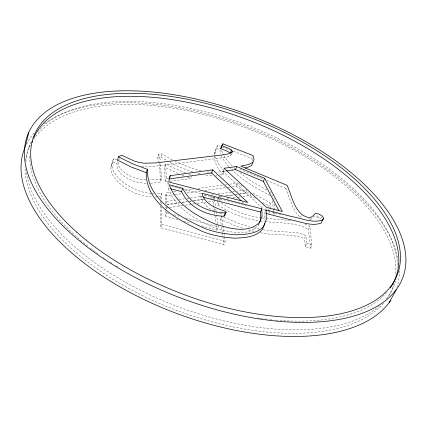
<?xml version="1.0" encoding="UTF-8"?>
<svg xmlns="http://www.w3.org/2000/svg" width="427" height="427" viewBox="0 0 427 427"><rect width="100%" height="100%" fill="white"/><g stroke="black" fill="none" stroke-linecap="round" stroke-linejoin="round"><path stroke-width="0.32" stroke-dasharray="2.13 1.6" d="M116.758 159.789L113.87 158.54C107.604 168.462 117.58 177.872 124.844 183.578C132.562 188.857 141.481 192.588 150.827 193.495M111.965 163.541C107.657 173.229 117.163 181.374 123.809 186.93C132.359 192.807 142.458 196.762 152.909 197.023M168.003 181.79L167.848 185.318L168.606 183.098M29.212 147.534L30.018 144.112M110.988 166.84L113.87 158.54M146.093 183.22C135.194 183.023 123.045 178.529 117.372 168.697L116.934 163.552L117.911 160.285M141.668 166.338L154.83 166.188L220.316 158.107L227.516 156.896L230.804 155.439L231.172 154.275M159.234 162.917L157.568 157.44L158.593 154.296L161.972 153.976L172.337 159.981M157.568 157.44L160.942 157.109L161.972 153.976M192.161 175.385L191.04 178.534L165.164 181.731L164.608 167.085L165.665 163.92L176.853 169.45L186.039 173.01M150.395 183.242L160.338 182.324L161.422 179.084L160.531 162.26M165.164 181.731L166.252 178.502L165.665 163.92M160.419 198.63L160.403 196.65L161.518 193.346L156.522 193.639M165.468 203.471L165.329 195.966L166.45 192.684L171.051 192.065M259.162 223.668C249.507 238.447 227.361 231.525 213.649 227.361C195.288 219.339 175.23 208.109 168.142 188.147L168.713 186.476M165.873 203.615L166.631 201.4L166.45 192.684M165.745 207.602L166.514 205.382M224.586 236.798L225.221 241.33L223.892 244.666L160.669 227.692L161.849 224.266L161.668 207.164M177.872 219.505L165.703 216.211L166.866 212.843L166.84 211.611M219.67 175.001L223.097 174.579C214.984 166.002 211.226 155.903 217.685 145.308L220.455 146.36M214.279 154.259L217.685 145.308M213.954 210.885C207.821 208.2 202.467 203.215 200.701 196.569L201.304 194.92M265.167 210.554L222.819 171.403L223.604 169.316M213.916 207.629L213.02 201.026L213.623 199.43M213.82 198.897L214.221 197.834L210.922 198.32M223.097 174.579L224.25 171.526L218.421 163.738L215.534 157.216L215.48 155.236M230.804 155.439L231.487 153.619M258.479 225.301L259.146 223.545M218.507 197.701L217.503 200.348L218.181 205.077C230.345 213.281 244.212 218.816 258.773 220.791M218.181 205.077L219.403 201.88M221.154 224.543L220.449 219.35L221.709 216.105L237.551 222.942L249.587 226.748M201.581 225.926L216.959 230.089L218.234 226.79L216.596 214.946M232.283 186.738L236.222 186.193L237.417 183.124L242.258 186.487M252.426 160.782L251.818 158.502L252.522 156.704M239.942 193.794L245.872 192.924L247.094 189.85L237.204 191.269M242.846 196.537L249.998 195.465L251.231 192.39M265.61 209.486L266.053 208.424M265.268 212.086L264.82 213.153L264.927 220.129M272.533 196.126L273.291 194.312M268.919 210.975L268.893 205.969L270.184 202.894L252.384 193.025M269.586 211.925L268.93 213.473L268.925 211.6M273.942 214.487L274.604 212.934M301.259 215.486L300.33 217.578L296.311 212.918L292.527 206.401L285.812 188.392L286.592 186.567M309.596 219.302L310.071 218.261M263.037 229.689L268.177 230.655L297.267 232.726L305.876 235.442L304.456 238.565L305.316 246.528L310.525 248.242L308.321 229.235L309.719 226.161L303.682 223.631M310.285 219.873L313.882 216.574L317.192 217.007L318.131 214.946M305.316 246.528L306.762 243.379L305.876 235.442M321.504 216.879L320.554 218.939L317.192 217.007M310.525 248.242L311.982 245.098L309.719 226.161M118.519 159.602L120.083 158.812M166.215 208.061L168.852 207.661M169.508 207.565L182.697 205.584M185.334 205.184L191.926 204.197M192.582 204.095L194.563 203.796M197.199 203.401L205.771 202.115M208.408 201.715L213.02 201.026M218.8 200.156L222.051 199.665M226.598 198.982L229.203 198.592M233.099 198.005L237.647 197.322M238.298 197.226L240.246 196.932M166.808 204.528L179.329 202.692M181.961 202.307L186.572 201.629M189.209 201.24L192.502 200.759M193.164 200.658L205.024 198.918M210.954 198.048L214.904 197.466M218.197 196.986L222.152 196.404M225.445 195.918L233.35 194.76M235.987 194.37L237.305 194.178M167.363 204.725L179.906 202.884M182.542 202.494L187.165 201.816M189.802 201.427L191.125 201.234M194.424 200.749L204.981 199.195M220.012 196.98L221.96 196.698M227.164 195.929L233.67 194.974M234.322 194.877L238.223 194.301M238.874 194.21L249.283 192.678M166.631 201.4L176.527 199.98M179.164 199.601L184.437 198.843M187.079 198.464L189.716 198.085M190.378 197.995L202.905 196.19M203.567 196.1L206.865 195.625M212.139 194.867L213.457 194.675M218.074 194.013L231.925 192.027M232.587 191.931L234.562 191.648M222.819 171.403L225.355 171.051M165.329 195.966L174.52 194.701M175.177 194.611L183.055 193.522M186.994 192.983L200.775 191.082M204.714 190.538L227.036 187.458M227.692 187.368L229.662 187.095M173.682 191.707L176.965 191.264M185.51 190.116L193.394 189.054M197.995 188.435L222.963 185.067M225.589 184.715L226.908 184.539M229.534 184.186L237.417 183.124M166.252 178.502L168.195 178.267M224.25 171.526L216.9 172.193M161.422 179.084L149.621 179.959M215.758 175.267L217.06 175.177M155.417 196.954L157.91 196.799M158.534 196.762L160.403 196.65M145.927 179.932C135.428 179.292 123.835 174.921 118.359 165.404L118.023 161.566M205.862 175.081L212.497 175.481M206.994 171.985L212.304 172.316M151.462 193.538L154.014 193.703M290.643 220.524L267.147 218.448M260.07 221.031L264.543 221.469M265.183 221.528C279.701 223.358 295.089 221.912 308.321 229.235M262.029 217.941L266.507 218.384M261.388 217.877C247.046 215.881 233.142 210.97 221.085 202.894M253.99 231.445L246.998 229.566M260.406 232.646C274.876 236.206 290.451 232.955 304.456 238.565M253.398 227.869L259.178 228.957M200.049 173.912L196.297 172.914M201.17 170.805L191.248 167.944L175.23 161.497M171.713 186.321L178.15 187.987M178.796 188.158L180.722 188.659M184.587 189.657L201.32 193.997M204.538 194.835L209.049 195.998M209.689 196.169L219.345 198.672M219.99 198.838L246.379 205.681M268.332 211.376L281.003 214.658M168.142 188.147L169.423 188.478M200.701 196.569L201.987 196.9M161.849 224.266L225.221 241.33M166.866 212.843L168.793 213.367M173.928 214.76L179.068 216.158M185.489 217.898L218.234 226.79M183.642 221.069L190.688 222.974M192.609 171.803C184.688 169.225 176.746 166.365 169.556 162.111M242.573 228.173L236.259 226.177L220.449 219.35M306.762 243.379L311.982 245.098M220.001 213.004L223.444 214.295M216.606 148.254L219.921 149.514L220.513 153.875M222.36 147.075L230.324 150.144M233.382 151.323L251.818 158.502M188.488 173.96L191.547 175.15M178.214 173.559L164.608 167.085M181.875 174.979L184.934 176.164M187.378 177.114L191.04 178.534M239.643 169.193L263.037 178.924M266.731 180.456L285.812 188.392M112.904 161.812L116.934 163.552M266.763 190.036L250.414 180.562L238.768 171.937M270.152 191.872L271.284 192.481M270.024 195.507C256.52 188.275 242.782 180.744 231.898 169.775M249.998 195.465L255.149 198.331M262.594 202.467L268.893 205.969M160.942 157.109L167.261 160.776M236.222 186.193L245.872 192.924M242.029 201.597L243.961 203.412M232.165 165.857L228.194 161.785L223.567 155.327M233.932 167.672L234.813 168.574M228.824 166.599L227.063 164.785L222.077 157.766L220.962 154.985M229.262 167.053L231.461 169.322M221.613 150.907L223.182 154.787M158.593 154.296L160.274 159.757L160.467 161.636M218.88 198.352L219.142 200.114M221.709 216.105L222.969 225.157M223.059 225.808L224.501 236.152M214.221 197.834L214.407 199.147M214.498 199.809L215.411 206.39M215.774 209.022L216.046 210.997M216.137 211.653L216.505 214.285M221.512 227.137L222.216 232.331M222.307 232.982L223.892 244.666M214.007 208.291L215.971 222.819M216.329 225.461L216.959 230.089M159.298 163.546L159.917 169.823L160.338 182.324M273.921 198.256L274.027 199.553M274.401 204.106L274.881 209.956M272.591 200.647L273.211 208.477M273.259 209.129L273.413 211.087M273.467 211.739L273.67 214.349M215.368 151.275L215.459 154.574M166.754 207.292L166.792 209.145M165.601 210.634L165.703 216.211M161.518 193.346L161.587 199.927M161.619 202.558L161.641 204.533M160.44 201.272L160.461 203.252M160.483 205.894L160.669 227.692M270.184 202.894L270.238 210.372M386.686 292.463A194.029 95.018 20.8 0 1 278.479 320.314M277.86 320.266A194.029 95.018 20.8 0 1 274.129 319.94M271.609 319.695A194.029 95.018 20.8 0 1 269.709 319.492M267.158 319.204A194.029 95.018 20.8 0 1 265.231 318.974M262.648 318.643A194.029 95.018 20.8 0 1 260.694 318.377M260.043 318.286A194.029 95.018 20.8 0 1 258.084 318.008M117.841 266.96A194.029 95.018 20.8 0 1 115.664 265.621M111.917 263.251A194.029 95.018 20.8 0 1 109.808 261.89M104.508 258.362A194.029 95.018 20.8 0 1 103.345 257.572M98.194 253.953A194.029 95.018 20.8 0 1 90.471 248.21M87.802 246.133A194.029 95.018 20.8 0 1 29.885 154.894M383.521 303.181A194.829 97.596 20.8 0 1 175.476 309.949A194.829 97.596 20.8 0 1 25.092 166.637M25.577 160.552A194.829 97.596 20.8 0 1 30.296 145.201M33.557 139.602A194.829 97.596 20.8 0 1 243.753 127.091A194.829 97.596 20.8 0 1 395.573 275.548M394.174 283.149A194.829 97.596 20.8 0 1 387.737 297.576M395.615 280.886A195.294 97.116 20.8 0 1 385.629 299.535M379.454 305.817A195.294 97.116 20.8 0 1 176.458 306.116A195.294 97.116 20.8 0 1 26.271 170.821M25.967 161.758A195.294 97.116 20.8 0 1 31.433 141.145M37.725 131.762A195.294 97.116 20.8 0 1 245.317 124.503A195.294 97.116 20.8 0 1 397.494 267.446M26.554 144.096A198.768 99.651 20.8 0 1 34.491 132.594M44.408 123.681A198.768 99.651 20.8 0 1 246.966 126.974A198.768 99.651 20.8 0 1 398.177 259.584M399.341 270.697A198.768 99.651 20.8 0 1 396.982 287.366"/><path stroke-width="0.64" d="M28.636 132.664L25.423 146.472A198.768 99.651 20.8 0 0 161.918 307.6A198.768 99.651 20.8 0 0 390.881 300.165M231.477 150.01L230.34 153.037L227.068 151.169L220.716 148.665L221.832 145.634L228.199 148.142L231.477 150.01L232.315 151.249L231.946 152.402L228.658 153.848L221.453 155.033L155.903 162.906L143.91 163.215L139.149 162.436L134.131 160.995L121.61 155.214L118.482 156.778L117.478 160.125L131.585 167.197L146.231 172.631C145.81 203.465 179.041 220.674 203.151 231.754C213.244 235.757 223.983 237.348 234.743 238.202C244.42 237.716 255.479 237.385 262.392 229.55L264.751 223.236M146.231 172.631L147.304 169.295L132.621 163.851L118.482 156.778M170.298 175.641L169.129 178.47L168.985 181.987L247.676 202.462L212.747 169.85L170.298 175.641L169.177 178.94L211.584 173.015L241.063 200.69M181.587 191.622L182.756 188.302L169.284 184.806C176.468 204.757 196.569 215.934 214.957 223.967C228.851 228.242 248.242 234.29 259.846 222.029L262.05 216.19L261.82 208.814L201.912 193.271C204.698 204.25 216.19 208.323 225.819 211.418L226.118 212.288L224.826 215.603L223.94 216.195C207.079 215.865 188.915 207.554 181.587 191.622L170.704 188.809M211.584 173.015L212.747 169.85M222.419 145.031L222.862 143.824L252.992 155.508L254.07 159.484L252.88 162.383L248.717 164.486L240.833 166.119L287.109 185.345C292.233 196.372 295.004 216.302 310.306 217.738L313.098 215.768L315.291 213.473L318.606 213.916L321.979 215.848L323.228 217.322L323.41 218.619L320.944 223.193C310.696 226.636 299.935 221.277 289.794 219.611L266.101 213.484M231.856 152.46L232.315 151.249M259.365 222.958L260.694 219.435L260.486 212.027L261.82 208.814M225.984 170.96L235.485 169.631L236.67 166.541L264.639 178.321L282.364 211.488L266.501 207.357L223.994 168.275L236.67 166.541M223.94 216.195L225.232 212.876L226.118 212.288M278.842 210.575L263.39 181.39L264.639 178.321M252.88 162.495L251.684 165.409L247.521 167.533L245.098 168.046M265.717 211.013L266.16 209.945L291.182 216.436C301.345 218.117 312.105 223.486 322.38 220.086L323.41 218.619M389.291 302.439L396.213 289.693A200.685 97.671 20.8 0 0 176.586 95.178A200.685 97.671 20.8 0 0 72.585 234.925A200.685 97.671 20.8 0 0 396.213 289.693M221.832 145.634L222.862 143.824M220.716 148.665L221.752 146.84M225.232 212.876C208.349 212.491 190.17 204.218 182.756 188.302M203.273 197.231L260.486 212.027M235.485 169.631L263.39 181.39M147.304 169.295C147.005 200.135 180.349 217.215 204.453 228.317C214.567 232.331 225.323 233.943 236.11 234.818C245.781 234.354 256.84 234.076 263.774 226.267L266.331 219.419L266.16 209.945M31.998 142.554A194.029 95.018 20.8 0 1 32.393 141.342M33.754 137.814A194.029 95.018 20.8 0 1 261.207 125.148A194.029 95.018 20.8 0 1 390.182 288.017M76.673 232.112A194.493 94.532 20.8 0 0 390.7 286.453A194.493 94.532 20.8 0 0 179.329 97.762A194.493 94.532 20.8 0 0 76.673 232.112"/></g></svg>
